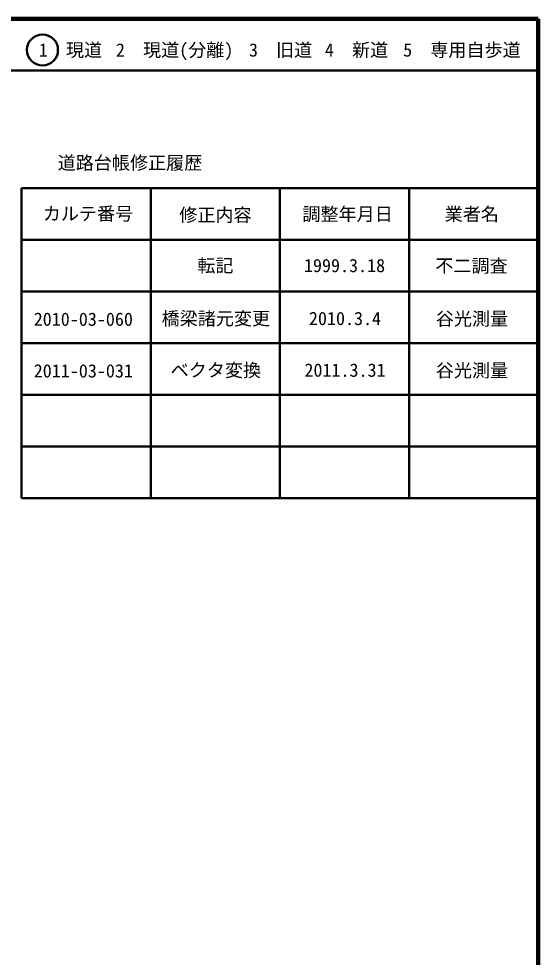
# Model space of a CAD drawing. Units: millimetres on the paper, enlarged 1000 times. Extents: x 40000 to 680000, y 20000 to 380000.
# Drawn here: x 579439 to 680000, y 198357 to 380000 of the extents above; entities that cross this region are included whole.
import ezdxf
from ezdxf.enums import TextEntityAlignment as Align

# ---------------------------------------------------------------- set-up
doc = ezdxf.new("R2010")
doc.units = ezdxf.units.MM
doc.header["$LTSCALE"] = 1000
for name, color, linetype, lineweight in [('S-TTL', 2, 'Continuous', 140), ('S-TTL-FRAM', 2, 'Continuous', 50), ('S-TTL-LINE', 7, 'Continuous', 50)]:
    doc.layers.add(name, color=color, linetype=linetype, lineweight=lineweight)
doc.layers.add('S-TTL-TXT', color=7, linetype='Continuous')
doc.styles.add('ＭＳ ゴシック', font='')
doc.styles.get('ＭＳ ゴシック').set_extended_font_data('MS Gothic')

msp = doc.modelspace()

# ---------------------------------------------------------------- linework, layer by layer
at = {"layer": 'S-TTL'}
for p, q in [((680000, 380000), (40000, 380000)), ((680000, 20000), (680000, 380000))]:
    msp.add_line(p, q, dxfattribs=at)
at = {"layer": 'S-TTL-FRAM'}
for p, q in [((580000, 347197), (580000, 287197)), ((580000, 347197), (680000, 347197)), ((580000, 287197), (680000, 287197))]:
    msp.add_line(p, q, dxfattribs=at)
at = {"layer": 'S-TTL-LINE'}
for p, q in [((40000, 370000), (680000, 370000)), ((605000, 347197), (605000, 287197)), ((630000, 347197), (630000, 287197)), ((655000, 347197), (655000, 287197)), ((580000, 337197), (680000, 337197)), ((580000, 327197), (680000, 327197)), ((580000, 317197), (680000, 317197)), ((580000, 307197), (680000, 307197)), ((580000, 297197), (680000, 297197))]:
    msp.add_line(p, q, dxfattribs=at)
msp.add_circle((584031, 373958), 3000, dxfattribs=at)

# ---------------------------------------------------------------- texts
at = {"layer": 'S-TTL-TXT', "style": 'ＭＳ ゴシック'}
for s, p in [('1\u3000現道', (589448, 373958)), ('2\u3000現道(分離)', (609619, 373958)), ('3\u3000旧道', (630121, 373958)), ('4\u3000新道', (644824, 373958)), ('5\u3000専用自歩道', (665228, 373958)), ('道路台帳修正履歴', (600968, 352113)), ('カルテ番号', (592839, 342277)), ('修正内容', (617509, 342023)), ('調整年月日', (643089, 342197)), ('業者名', (667134, 342197)), ('転記', (617500, 332245)), ('1999.3.18', (642500, 332245)), ('不二調査', (667077, 332189)), ('橋梁諸元変更', (617595, 321995)), ('谷光測量', (667172, 321938)), ('2010-03-060', (591936, 321851)), ('2010.3.4', (642595, 321995)), ('2011-03-031', (591936, 311851)), ('ベクタ変換', (617595, 311995)), ('2011.3.31', (642595, 311995)), ('谷光測量', (667172, 311938))]:
    msp.add_text(s, height=2566, dxfattribs=at).set_placement(p, align=Align.MIDDLE_CENTER)

doc.saveas('drawing.dxf')
